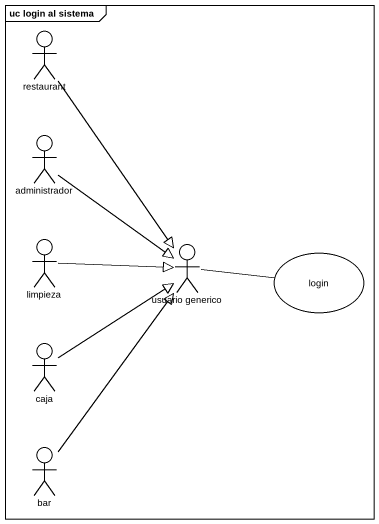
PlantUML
@startuml
mainframe uc login al sistema
actor restaurant
actor administrador
actor limpieza
actor "usuario generico" as usuario_generico
usecase login
actor caja
actor bar
restaurant --|> usuario_generico
administrador --|> usuario_generico
limpieza -right-|> usuario_generico
usuario_generico -right- login
caja -up-|> usuario_generico
bar -up-|> usuario_generico
@enduml
